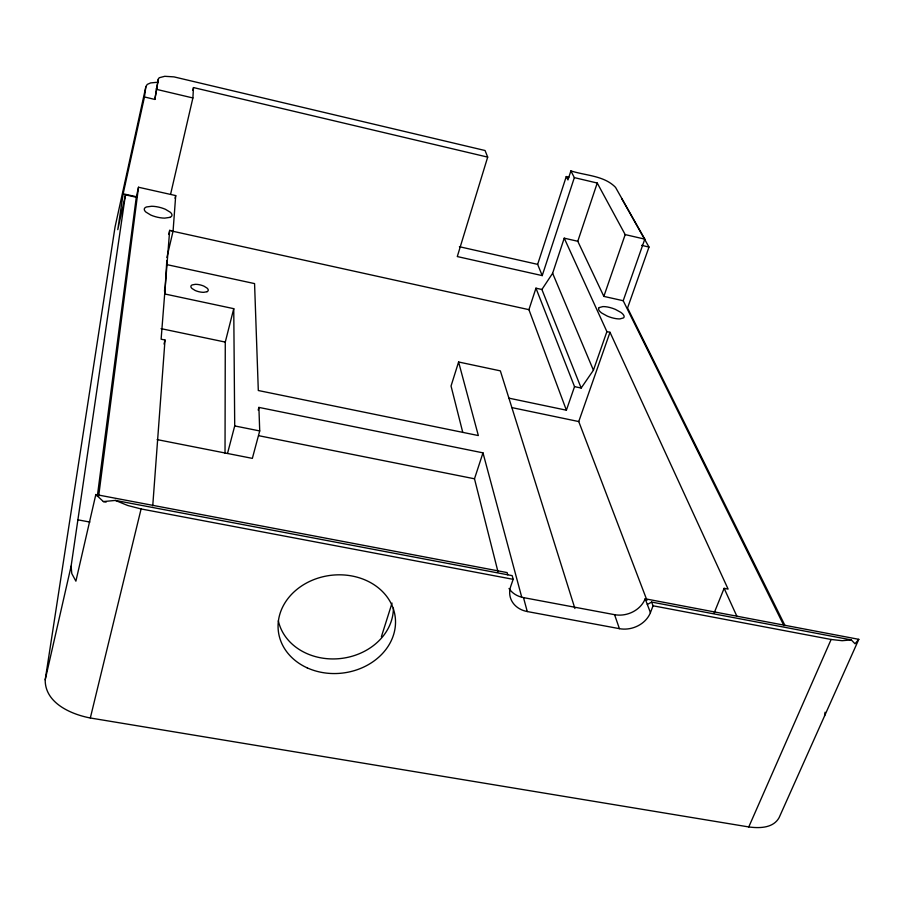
<?xml version="1.0" encoding="UTF-8"?>
<svg xmlns="http://www.w3.org/2000/svg" width="904" height="904" viewBox="0 0 904 904"><rect width="100%" height="100%" fill="white"/><g stroke="black" fill="none" stroke-linecap="round" stroke-linejoin="round"><path stroke-width="1.36" d="M225.028 453.175L225.277 342.085L233.752 308.671L164.777 293.969L164.517 289.924M170.596 194.247L192.891 97.96L193.479 87.564L487.685 157.115L457.288 256.555L542.219 275.607L574.345 177.625L570.899 170.901C585.555 175.636 604.121 175.523 615.545 187.377L644.789 239.131L623.206 300.727L783.949 625.704M152.742 505.811L165.014 340.017L161.115 339.203L169.681 230.362L173.071 231.108L166.89 257.493M173.071 231.108L175.704 195.58L138.515 187.241L136.278 197.242L97.327 496.262M164.777 293.969L166.822 260.476M158.256 82.185L150.606 82.919L147.262 84.411L145.894 86.547L144.459 96.954L154.855 99.44L158.302 79.168L159.183 77.755L164.765 76.298L173.997 76.885L485.064 150.516L487.685 157.115M154.855 99.44L158.302 79.168M98.626 496.409L138.515 187.241M824.572 715.923L825.081 712.228M509.008 588.504A24.849 20.848 -14.9 0 0 523.495 597.612L614.562 614.675A24.634 20.374 -17.8 0 0 645.162 598.787L858.8 639.331L779.112 817.645C773.236 828.29 759.36 828.369 748.772 826.945L90.321 717.991C70.919 714.307 44.906 702.939 45.2 679.819L71.111 566.153L125.464 194.835L136.278 197.242M144.459 96.954L123.159 193.795L117.78 229.661L125.464 194.835M45.2 679.819L115.057 226.927L145.894 86.547M507.743 574.854L507.155 572.594L95.824 494.533L75.891 581.159L71.789 573.554L71.111 566.153M192.846 90.298L193.479 87.564M175.071 198.281L175.704 195.58M168.732 234.452L169.681 230.362M164.042 344.096L165.014 340.017M90.321 717.991L141.092 508.952L513.167 579.328L510.737 586.323A25.165 21.029 -14.8 0 0 527.258 611.545L619.421 628.664A24.95 20.543 -17.8 0 0 650.428 612.629L653.072 605.793L651.637 602.075L647.32 604.482M227.503 453.469L234.712 425.931L233.752 308.671M258.182 410.1L258.894 407.399L482.985 452.859L521.777 597.341M258.894 407.399L259.719 430.937L252.352 458.373L157.138 439.604M574.91 608.516L500.353 370.866L458.599 361.995L451.039 386.019L462.78 432.451M381.375 636.755L392.031 603.092M542.219 275.607L537.643 264.363L566.266 176.562L568.887 177.184M570.899 170.901L567.949 179.919L566.266 176.562M508.986 398.167L566.39 410.201L528.919 309.665L535.959 288.173L541.891 289.495L581.17 388.042L574.537 386.629L535.959 288.173M497.991 571.825L474.487 478.792L482.985 452.859M541.891 289.495L552.626 273.279L564.232 238.17L577.78 241.278L603.849 296.388L623.206 300.727M577.78 241.278L597.239 183.037L574.345 177.625M603.849 296.388L625.184 234.599L597.239 183.037M566.39 410.201L574.537 386.629M581.17 388.042L593.419 370.211L606.9 331.61L564.232 238.17M646.97 600.346L578.752 421.558L609.997 332.288L606.9 331.61M621.692 198.586L648.993 247.063L627.557 307.981L784.977 625.511M714.126 613.036L724.127 588.323L728.115 589.103L609.997 332.288M748.772 826.945L831.138 639.478L842.132 640.699L851.285 639.908L855.026 643.772L858.8 639.331M156.121 88.954L157.013 87.518M599.228 307.575L602.878 306.592A13.21 4.452 18.8 0 1 615.33 309.36L620.845 312.377A13.865 4.667 18.8 0 1 623.523 317.892L619.907 318.909A13.21 4.452 18.8 0 1 607.318 316.117L601.759 313.066A13.865 4.667 18.8 0 1 599.228 307.575M95.824 494.533L103.372 501.573L115.396 500.421L512.184 575.633L513.167 579.328M77.913 519.834L89.88 522.06M103.372 501.573L106.141 502.104M653.072 605.793L831.138 639.478M651.637 602.075L851.285 639.908M258.646 435.683L474.487 478.792M234.712 425.931L259.719 430.937M161.082 328.649L225.277 342.085M511.766 407.58L578.752 421.558M167.082 264.669L254.566 283.596L258.307 390.517L478.34 435.558L458.599 361.995M171.918 231.062L528.919 309.665M123.159 193.795L136.854 196.846M459.401 246.713L537.643 264.363M625.184 234.599L644.789 239.131M641.625 245.334L648.993 247.063M157.07 89.496L192.891 97.96M141.092 508.952L127.69 505.483L115.396 500.421M724.127 588.323L736.929 616.359M552.626 273.279L593.419 370.211M645.162 598.787L650.428 612.629M614.562 614.675L619.421 628.664M523.495 597.612L527.258 611.545M393.398 608.166A58.127 48.805 -6.8 0 1 340.525 658.53A58.127 48.805 -6.8 0 1 278.342 620.811M207.05 291.698L203.829 292.32A8.78 3.356 13.9 0 1 195.106 290.444L191.964 288.466A9.21 3.526 13.9 0 1 192.123 284.929L195.354 284.331A8.769 3.356 13.9 0 1 204.01 286.184L207.14 288.15A9.21 3.526 13.9 0 1 207.05 291.698M169.941 217.367L164.697 218.124A14.001 4.893 13.5 0 1 150.753 215.039L145.849 212.033A14.69 5.13 13.5 0 1 146.437 206.971L151.691 206.259A13.989 4.893 13.5 0 1 165.466 209.321L170.347 212.282A14.701 5.13 13.5 0 1 169.941 217.367M307.179 667.853A58.862 49.223 -6.9 0 0 395.523 622.302A58.862 49.223 -6.9 0 0 307.665 582.402A58.862 49.223 -6.9 0 0 307.179 667.853"/></g></svg>
